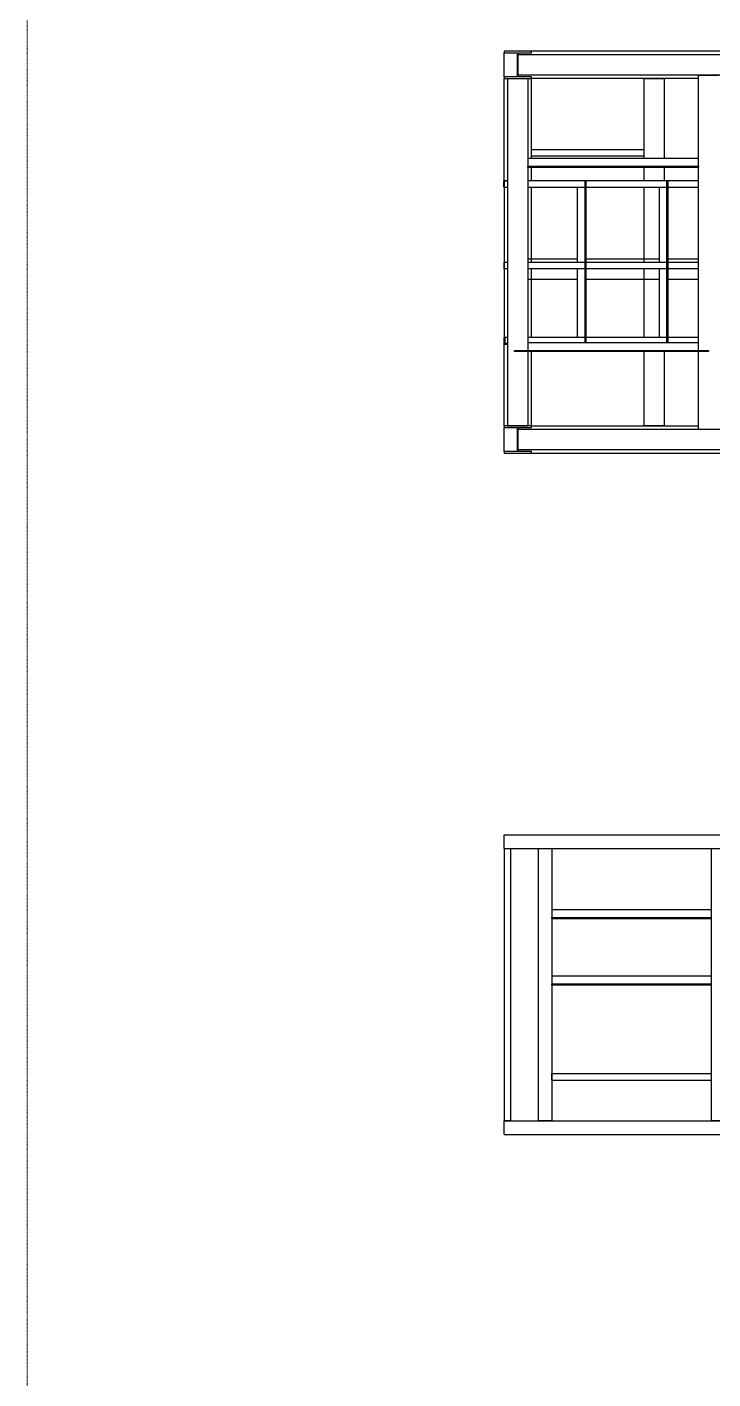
# Model space of a CAD drawing. Header units: inches. Extents: x 19 to 1016051, y 34 to 210034.
# Drawn here: x 131674 to 136505, y 147644 to 157166 of the extents above; entities that cross this region are included whole.
import ezdxf

# ---------------------------------------------------------------- set-up
doc = ezdxf.new("R2010")
doc.units = ezdxf.units.IN
doc.header["$MEASUREMENT"] = 0
doc.linetypes.add('DIVIDE2', pattern=[0.625, 0.25, -0.125, 0, -0.125, 0, -0.125])
doc.layers.add('CABLEROUTEALL-EMBED 1_DWG$0$DwgTemplate', color=7, linetype='Continuous')
doc.layers.add('Layout', color=6, linetype='Continuous', lineweight=20)

msp = doc.modelspace()

# ---------------------------------------------------------------- linework, layer by layer
at = {"layer": 'CABLEROUTEALL-EMBED 1_DWG$0$DwgTemplate', "color": 252, "linetype": 'Continuous'}
for p, q in [((135034, 156995.9), (135034, 156984.4)), ((135226, 156995.9), (135034, 156995.9)), ((135034, 156984.4), (135126.2, 156984.4)), ((135034, 156815.4), (135034, 156984.4)), ((135126.2, 156984.4), (135126.2, 156815.4)), ((135130, 156971.9), (142229.4, 156971.9)), ((135130, 156827.9), (135130, 156971.9)), ((135133.9, 156815.4), (135133.9, 156984.4)), ((135133.9, 156984.4), (135226, 156984.4)), ((135226, 156984.4), (135226, 156995.9)), ((137675.9, 156995.9), (135226, 156995.9)), ((135126.2, 156815.4), (135034, 156815.4)), ((135034, 156815.4), (135034, 156803.9)), ((135034, 156803.9), (135226, 156803.9)), ((135034, 156084), (135034, 156803.9)), ((135058, 156803.9), (135202, 156803.9)), ((135058, 156803.9), (135058, 154356.2)), ((142229.4, 156827.9), (135130, 156827.9)), ((135226, 156815.4), (135133.9, 156815.4)), ((135202, 156803.9), (135202, 154356.2)), ((135226, 156803.9), (135226, 156815.4)), ((136401.9, 156803.9), (135226, 156803.9)), ((135226, 156240.5), (135226, 156803.9)), ((136017.9, 156803.9), (136017.9, 156240.5)), ((136017.9, 156803.9), (136161.9, 156803.9)), ((136161.9, 156803.9), (136161.9, 156240.5)), ((136401.9, 154332.2), (136401.9, 156827.9)), ((136401.9, 156827.9), (136545.9, 156827.9)), ((135226, 156256.8), (135226, 156302.8)), ((135226, 156302.8), (136017.9, 156302.8)), ((136017.9, 156302.8), (136017.9, 156256.8)), ((136401.9, 156240.5), (135202, 156240.5)), ((135202, 156180), (135202, 156185.7)), ((135202, 156185.7), (136401.9, 156185.7)), ((135202, 156180), (136401.9, 156180)), ((136017.9, 156256.8), (135226, 156256.8)), ((135226, 156084), (135226, 156180)), ((136017.9, 156180), (136017.9, 156084)), ((136161.9, 156180), (136161.9, 156084)), ((136401.9, 156185.7), (136401.9, 156180)), ((135058, 156084), (135032.5, 156084)), ((135032.5, 156037.9), (135032.5, 156084)), ((135034, 156084), (135058, 156084)), ((135034, 156084), (135034, 154932.1)), ((136401.9, 156084), (135202, 156084)), ((135604.2, 156084), (135610, 156084)), ((135604.2, 154941.7), (135604.2, 156084)), ((135610, 156084), (135610, 154941.7)), ((136180.1, 154941.7), (136180.1, 156084)), ((136180.1, 156084), (136185.9, 156084)), ((136185.9, 156084), (136185.9, 154941.7)), ((135032.5, 156037.9), (135058, 156037.9)), ((135202, 156037.9), (136401.9, 156037.9)), ((135226, 155508.1), (135226, 156037.9)), ((135549.5, 156037.9), (135549.5, 155508.1)), ((136017.9, 156037.9), (136017.9, 155508.1)), ((136125.4, 156037.9), (136125.4, 155508.1)), ((135058, 155508.1), (135034, 155508.1)), ((135034, 155462), (135034, 155508.1)), ((135549.5, 155532.1), (135202, 155532.1)), ((136401.9, 155508.1), (135202, 155508.1)), ((136125.4, 155532.1), (135610, 155532.1)), ((136401.9, 155532.1), (136185.9, 155532.1)), ((135058, 155462), (135034, 155462)), ((136401.9, 155462), (135202, 155462)), ((135226, 154978.2), (135226, 155462)), ((135549.5, 155462), (135549.5, 154978.2)), ((136017.9, 155462), (136017.9, 154978.2)), ((136125.4, 155462), (136125.4, 154978.2)), ((135549.5, 155388.1), (135202, 155388.1)), ((136125.4, 155388.1), (135610, 155388.1)), ((136401.9, 155388.1), (136185.9, 155388.1)), ((135034, 154978.2), (135034, 154932.1)), ((135042.2, 154978.2), (135034, 154978.2)), ((135058, 154932.1), (135034, 154932.1)), ((135034, 154932.1), (135058, 154932.1)), ((135034, 154356.2), (135034, 154932.1)), ((135058, 154978.2), (135034.7, 154978.2)), ((135034.7, 154932.1), (135034.7, 154978.2)), ((135034.7, 154932.1), (135058, 154932.1)), ((135042.2, 154937.2), (135042.2, 154978.2)), ((135058, 154937.2), (135042.2, 154937.2)), ((136401.9, 154978.2), (135202, 154978.2)), ((136401.9, 154941.7), (135202, 154941.7)), ((135106, 154887), (136473.9, 154887)), ((135106, 154881.2), (135106, 154887)), ((136473.9, 154881.2), (135106, 154881.2)), ((135226, 154356.2), (135226, 154881.2)), ((136017.9, 154881.2), (136017.9, 154356.2)), ((136161.9, 154881.2), (136161.9, 154356.2)), ((136473.9, 154887), (136473.9, 154881.2)), ((135226, 154356.2), (135034, 154356.2)), ((135034, 154356.2), (135034, 154344.7)), ((135034, 154344.7), (135126.2, 154344.7)), ((135034, 154175.7), (135034, 154344.7)), ((135058, 154356.2), (135202, 154356.2)), ((135126.2, 154344.7), (135126.2, 154175.7)), ((135130, 154332.2), (135130, 154188.2)), ((142229.4, 154332.2), (135130, 154332.2)), ((135133.9, 154175.7), (135133.9, 154344.7)), ((135133.9, 154344.7), (135226, 154344.7)), ((135226, 154344.7), (135226, 154356.2)), ((135226, 154356.2), (136401.9, 154356.2)), ((136161.9, 154356.2), (136017.9, 154356.2)), ((136545.9, 154332.2), (136401.9, 154332.2)), ((135126.2, 154175.7), (135034, 154175.7)), ((135034, 154175.7), (135034, 154164.2)), ((142229.4, 154188.2), (135130, 154188.2)), ((135226, 154175.7), (135133.9, 154175.7)), ((135226, 154164.2), (135226, 154175.7)), ((135034, 154164.2), (135226, 154164.2)), ((135226, 154164.2), (137673.9, 154164.2)), ((135034, 151380.6), (135034, 151476.6)), ((135034, 151476.6), (143193.1, 151476.6)), ((135034, 151380.6), (135034, 149460.8)), ((135034, 151380.6), (135080.1, 151380.6)), ((135034, 151380.6), (143193.1, 151380.6)), ((135080.1, 149460.8), (135080.1, 151380.6)), ((135274, 151380.6), (135274, 149460.8)), ((135274, 151380.6), (135370, 151380.6)), ((135370, 151380.6), (135370, 149460.8)), ((136493.1, 151380.6), (136493.1, 149460.8)), ((136493.1, 151380.6), (136589.1, 151380.6)), ((136493.1, 150948.6), (135370, 150948.6)), ((135370, 150893.9), (136493.1, 150893.9)), ((135370, 150888.1), (135370, 150893.9)), ((135370, 150888.1), (136493.1, 150888.1)), ((136493.1, 150893.9), (136493.1, 150888.1)), ((136493.1, 150481.1), (135370, 150481.1)), ((135370, 150420.7), (135370, 150426.4)), ((135370, 150426.4), (136493.1, 150426.4)), ((135370, 150420.7), (136493.1, 150420.7)), ((136493.1, 150426.4), (136493.1, 150420.7)), ((135370, 149748.7), (135370, 149794.8)), ((135370, 149794.8), (136493.1, 149794.8)), ((136493.1, 149794.8), (136493.1, 149748.7)), ((135370, 149748.7), (136493.1, 149748.7)), ((135080.1, 149460.8), (135034, 149460.8)), ((135034, 149460.8), (141219.7, 149460.8)), ((135034, 149364.8), (135034, 149460.8)), ((135370, 149460.8), (135274, 149460.8)), ((136589.1, 149460.8), (136493.1, 149460.8)), ((135034, 149364.8), (141219.7, 149364.8))]:
    msp.add_line(p, q, dxfattribs=at)
at = {"layer": 'Layout', "color": 251, "linetype": 'DIVIDE2', "ltscale": 10}
msp.add_line((131673.6, 122592.2), (131673.6, 170592.2), dxfattribs=at)

doc.saveas('drawing.dxf')
